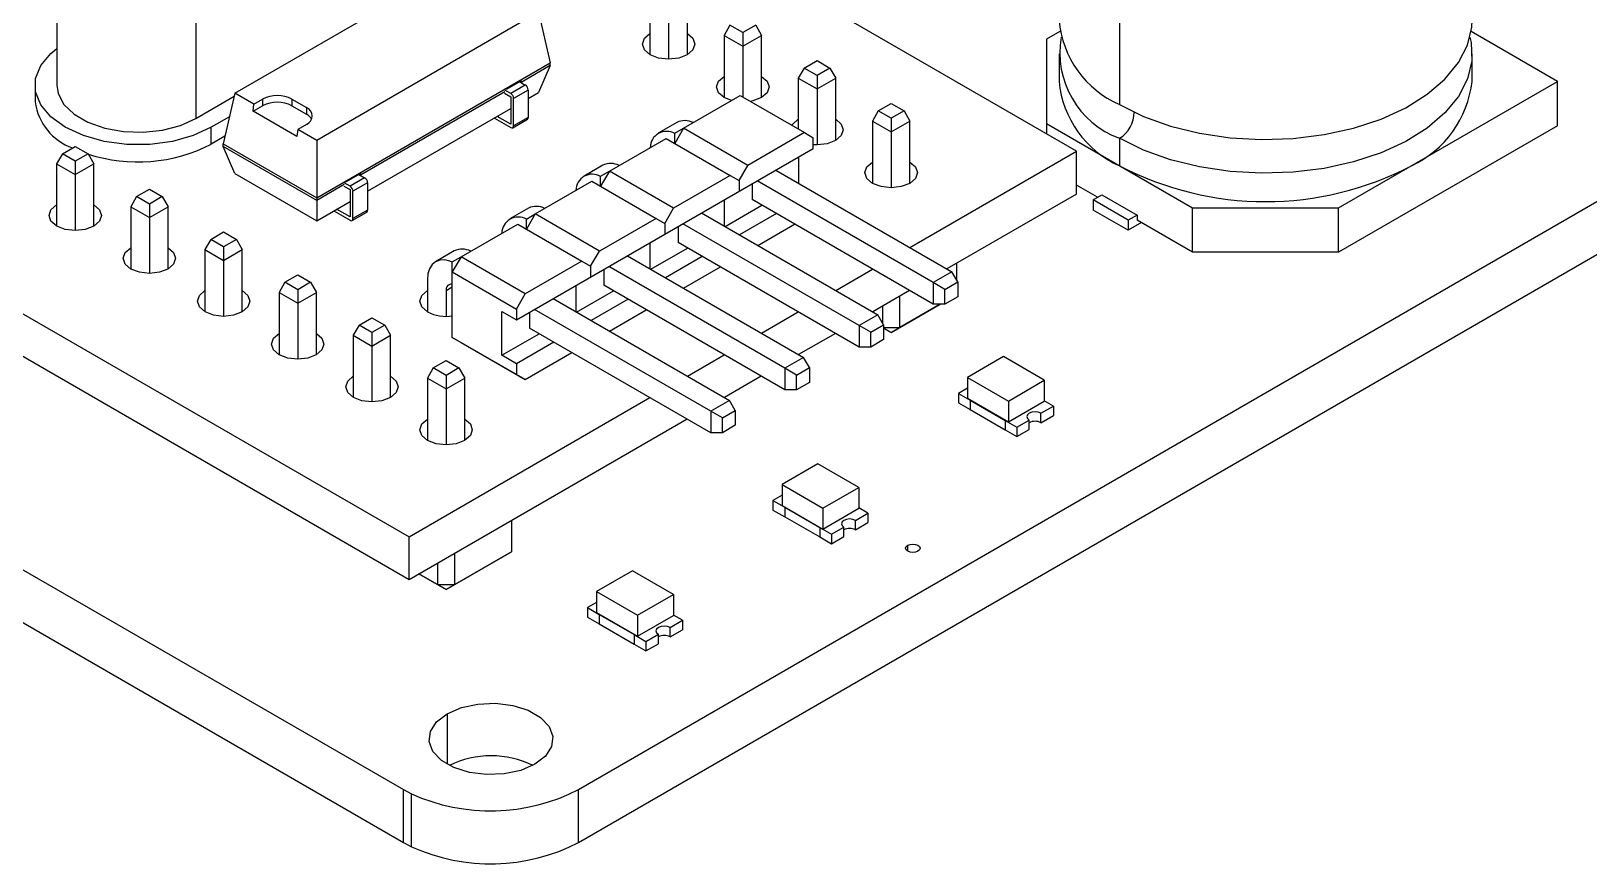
# Model space of a CAD drawing. Header units: millimetres. Extents: x -88 to 19, y -34 to 29.
# Drawn here: x -50.56 to -12.84, y -33.63 to -13.48 of the extents above; entities that cross this region are included whole.
import ezdxf

# ---------------------------------------------------------------- set-up
doc = ezdxf.new("R2010")
doc.units = ezdxf.units.MM

msp = doc.modelspace()

# ---------------------------------------------------------------- linework, layer by layer
at = {"color": 7, "linetype": 'Continuous', "lineweight": 25}
for p, q in [((-25.246, -16.383), (-55.327, 0.982)), ((-37.304, -31.832), (18.558, 0.417)), ((-37.304, -33.114), (18.558, -0.865)), ((-79.128, -3.941), (-41.411, -25.715)), ((-41.411, -26.752), (-79.128, -4.978)), ((-86.801, -5.706), (-41.546, -31.832)), ((-86.801, -6.988), (-41.546, -33.114)), ((-24.208, -9.599), (-24.208, -15.254)), ((-45.627, -14.978), (-40.252, -11.876)), ((-49.941, -12.333), (-49.941, -14.783)), ((-35.577, -12.542), (-35.577, -14.048)), ((-35.125, -12.476), (-35.125, -14.158)), ((-34.672, -14.048), (-34.672, -12.542)), ((-46.57, -13.139), (-46.57, -15.589)), ((-38.273, -13.018), (-43.647, -16.121)), ((-38.273, -13.018), (-37.99, -14.243)), ((-33.64, -13.334), (-33.781, -13.579)), ((-33.329, -13.513), (-33.64, -13.334)), ((-33.017, -13.334), (-33.329, -13.513)), ((-33.329, -13.513), (-33.329, -15.073)), ((-33.017, -13.334), (-32.876, -13.579)), ((-25.65, -13.485), (-25.976, -13.672)), ((-13.602, -14.693), (-15.695, -13.485)), ((-33.781, -13.579), (-33.329, -13.84)), ((-33.781, -13.579), (-33.781, -15.085)), ((-33.329, -13.84), (-32.876, -13.579)), ((-32.876, -15.085), (-32.876, -13.579)), ((-25.976, -13.672), (-25.976, -15.962)), ((-43.647, -17.509), (-37.99, -14.243)), ((-37.99, -14.309), (-38.697, -14.717)), ((-37.99, -14.309), (-38.273, -14.962)), ((-37.99, -14.309), (-37.99, -14.243)), ((-31.844, -14.371), (-31.532, -14.191)), ((-31.532, -14.191), (-31.221, -14.371)), ((-25.673, -14.029), (-25.673, -14.693)), ((-15.673, -14.693), (-15.673, -14.029)), ((-39.05, -14.88), (-38.697, -14.676)), ((-38.737, -14.699), (-38.596, -14.781)), ((-38.697, -14.676), (-38.697, -14.717)), ((-31.844, -14.371), (-31.985, -14.616)), ((-31.985, -14.616), (-31.532, -14.877)), ((-31.985, -14.616), (-31.985, -15.848)), ((-31.532, -14.55), (-31.844, -14.371)), ((-31.221, -14.371), (-31.532, -14.55)), ((-31.532, -14.55), (-31.532, -16.231)), ((-31.532, -14.877), (-31.08, -14.616)), ((-31.221, -14.371), (-31.08, -14.616)), ((-31.08, -16.122), (-31.08, -14.616)), ((-18.905, -17.754), (-13.602, -14.693)), ((-13.602, -15.765), (-13.602, -14.693)), ((-50.466, -14.783), (-50.466, -15.191)), ((-46.57, -15.589), (-45.644, -15.054)), ((-45.627, -14.978), (-45.909, -16.203)), ((-45.167, -15.243), (-45.627, -14.978)), ((-39.091, -14.944), (-42.586, -16.962)), ((-39.1, -14.98), (-38.949, -15.067)), ((-38.949, -14.985), (-39.091, -14.903)), ((-38.596, -14.781), (-38.949, -14.985)), ((-38.949, -15.067), (-38.949, -15.728)), ((-38.525, -14.903), (-38.879, -15.107)), ((-38.697, -14.717), (-38.698, -14.722)), ((-38.525, -14.903), (-38.525, -15.565)), ((-38.525, -15.108), (-38.273, -14.962)), ((-34.764, -15.828), (-33.392, -15.036)), ((-33.392, -15.036), (-31.837, -15.934)), ((-45.186, -15.417), (-45.167, -15.243)), ((-45.186, -15.417), (-44.955, -15.284)), ((-44.125, -16.03), (-45.186, -15.417)), ((-45.167, -15.243), (-44.955, -15.121)), ((-44.955, -15.121), (-44.955, -15.284)), ((-44.248, -15.121), (-43.894, -15.325)), ((-44.248, -15.121), (-44.248, -15.284)), ((-44.248, -15.284), (-43.894, -15.488)), ((-43.894, -15.325), (-43.894, -15.488)), ((-42.414, -17.353), (-38.949, -15.352)), ((-38.879, -15.769), (-38.879, -15.107)), ((-33.604, -15.158), (-33.778, -15.087)), ((-30.048, -15.407), (-30.189, -15.652)), ((-30.048, -15.407), (-29.736, -15.228)), ((-29.736, -15.587), (-30.048, -15.407)), ((-29.736, -15.228), (-29.425, -15.407)), ((-29.425, -15.407), (-29.736, -15.587)), ((-29.425, -15.407), (-29.284, -15.652)), ((-45.758, -15.549), (-46.199, -15.803)), ((-46.199, -16.211), (-46.199, -15.803)), ((-43.894, -15.733), (-44.106, -15.855)), ((-39.345, -15.581), (-38.949, -15.81)), ((-38.949, -15.728), (-39.275, -15.54)), ((-38.899, -15.815), (-38.546, -15.611)), ((-38.525, -15.565), (-38.879, -15.769)), ((-34.926, -15.686), (-35.378, -15.948)), ((-34.764, -15.828), (-34.976, -16.195)), ((-34.976, -15.95), (-34.764, -15.828)), ((-33.208, -16.726), (-34.764, -15.828)), ((-30.189, -15.652), (-29.736, -15.914)), ((-30.189, -15.652), (-30.189, -17.159)), ((-29.736, -15.587), (-29.736, -17.268)), ((-29.736, -15.914), (-29.284, -15.652)), ((-29.284, -17.159), (-29.284, -15.652)), ((-25.976, -15.713), (-22.44, -17.754)), ((-13.602, -15.765), (-18.905, -18.826)), ((-45.867, -16.02), (-46.199, -16.211)), ((-45.909, -16.203), (-43.647, -17.509)), ((-45.909, -16.268), (-45.909, -16.203)), ((-44.106, -15.855), (-44.125, -16.03)), ((-43.647, -16.121), (-44.106, -15.855)), ((-43.647, -16.121), (-43.647, -18.064)), ((-36.56, -16.865), (-35.188, -16.073)), ((-35.188, -16.073), (-33.633, -16.971)), ((-34.976, -16.195), (-34.976, -15.95)), ((-31.837, -15.934), (-33.208, -16.726)), ((-31.837, -15.934), (-31.624, -16.056)), ((-31.624, -16.318), (-31.624, -16.056)), ((-24.208, -16.07), (-24.208, -16.734)), ((-49.804, -16.444), (-49.946, -16.689)), ((-49.804, -16.444), (-49.493, -16.265)), ((-49.493, -16.624), (-49.804, -16.444)), ((-49.493, -16.265), (-49.182, -16.444)), ((-49.182, -16.444), (-49.493, -16.624)), ((-49.182, -16.444), (-49.04, -16.689)), ((-43.647, -17.574), (-45.909, -16.268)), ((-45.627, -16.921), (-45.909, -16.268)), ((-38.809, -20.465), (-31.624, -16.318)), ((-31.978, -16.522), (-31.978, -17.159)), ((-29.284, -18.714), (-25.246, -16.383)), ((-25.246, -17.42), (-25.246, -16.383)), ((-49.946, -16.689), (-49.493, -16.95)), ((-49.946, -16.689), (-49.946, -18.196)), ((-49.493, -16.624), (-49.493, -18.305)), ((-49.493, -16.95), (-49.04, -16.689)), ((-49.04, -18.196), (-49.04, -16.689)), ((-45.627, -16.921), (-43.647, -18.064)), ((-42.939, -17.125), (-42.586, -16.921)), ((-42.626, -16.944), (-42.485, -17.026)), ((-42.586, -16.962), (-42.587, -16.967)), ((-42.586, -16.921), (-42.586, -16.962)), ((-36.722, -16.723), (-37.174, -16.985)), ((-36.56, -16.865), (-36.772, -17.232)), ((-36.772, -16.987), (-36.56, -16.865)), ((-35.004, -17.763), (-36.56, -16.865)), ((-33.633, -16.971), (-35.004, -17.763)), ((-33.633, -16.971), (-33.42, -17.093)), ((-33.42, -17.093), (-33.208, -16.726)), ((-32.53, -16.84), (-28.266, -19.302)), ((-48.008, -17.481), (-47.697, -17.301)), ((-47.697, -17.301), (-47.386, -17.481)), ((-42.98, -17.189), (-43.647, -17.574)), ((-42.989, -17.225), (-42.838, -17.312)), ((-42.838, -17.23), (-42.98, -17.148)), ((-42.485, -17.026), (-42.838, -17.23)), ((-42.838, -17.312), (-42.838, -17.973)), ((-42.414, -17.148), (-42.768, -17.353)), ((-42.414, -17.148), (-42.414, -17.81)), ((-38.356, -17.901), (-36.984, -17.109)), ((-36.984, -17.109), (-35.429, -18.008)), ((-36.772, -17.232), (-36.772, -16.987)), ((-33.42, -17.093), (-33.42, -17.355)), ((-33.102, -17.171), (-33.102, -17.555)), ((-28.718, -19.563), (-32.982, -17.101)), ((-24.739, -17.499), (-25.246, -17.206)), ((-48.008, -17.481), (-48.149, -17.726)), ((-48.149, -17.726), (-47.697, -17.987)), ((-48.149, -17.726), (-48.149, -19.232)), ((-47.697, -17.661), (-48.008, -17.481)), ((-47.386, -17.481), (-47.697, -17.661)), ((-47.697, -17.661), (-47.697, -19.342)), ((-47.697, -17.987), (-47.244, -17.726)), ((-47.386, -17.481), (-47.244, -17.726)), ((-47.244, -19.232), (-47.244, -17.726)), ((-43.647, -18.064), (-42.838, -17.598)), ((-42.768, -18.014), (-42.768, -17.353)), ((-33.774, -18.195), (-33.774, -17.559)), ((-33.76, -18.204), (-32.869, -17.689)), ((-28.718, -20.086), (-33.102, -17.555)), ((-25.246, -17.42), (-28.385, -19.232)), ((-24.845, -17.561), (-24.632, -17.438)), ((-23.996, -18.051), (-24.845, -17.561)), ((-24.845, -17.561), (-24.845, -17.806)), ((-24.632, -17.438), (-23.784, -17.928)), ((-43.234, -17.826), (-42.838, -18.055)), ((-42.838, -17.973), (-43.164, -17.785)), ((-42.788, -18.06), (-42.435, -17.856)), ((-42.414, -17.81), (-42.768, -18.014)), ((-38.518, -17.76), (-38.97, -18.021)), ((-38.356, -17.901), (-38.568, -18.269)), ((-38.568, -18.024), (-38.356, -17.901)), ((-38.568, -18.269), (-38.568, -18.024)), ((-36.8, -18.799), (-38.356, -17.901)), ((-35.429, -18.008), (-36.8, -18.799)), ((-35.429, -18.008), (-35.216, -18.13)), ((-35.216, -18.13), (-35.004, -17.763)), ((-34.326, -17.877), (-30.062, -20.339)), ((-32.515, -17.893), (-33.406, -18.408)), ((-23.996, -18.296), (-24.845, -17.806)), ((-23.784, -17.928), (-23.996, -18.051)), ((-23.996, -18.051), (-23.996, -18.296)), ((-23.784, -17.928), (-23.784, -18.051)), ((-22.44, -18.826), (-23.784, -18.051)), ((-22.44, -17.754), (-18.905, -17.754)), ((-22.44, -18.826), (-22.44, -17.754)), ((-18.905, -18.826), (-18.905, -17.754)), ((-46.212, -18.518), (-45.901, -18.338)), ((-45.901, -18.338), (-45.59, -18.518)), ((-40.152, -18.938), (-38.78, -18.146)), ((-38.78, -18.146), (-37.225, -19.044)), ((-35.216, -18.13), (-35.216, -18.391)), ((-34.898, -18.208), (-34.898, -18.591)), ((-30.514, -20.6), (-34.778, -18.138)), ((-32.968, -18.661), (-32.077, -18.147)), ((-23.678, -18.112), (-23.996, -18.296)), ((-46.212, -18.518), (-46.353, -18.763)), ((-46.353, -18.763), (-45.901, -19.024)), ((-46.353, -18.763), (-46.353, -20.269)), ((-45.901, -18.698), (-46.212, -18.518)), ((-45.59, -18.518), (-45.901, -18.698)), ((-45.901, -18.698), (-45.901, -20.379)), ((-45.901, -19.024), (-45.448, -18.763)), ((-45.59, -18.518), (-45.448, -18.763)), ((-45.448, -20.269), (-45.448, -18.763)), ((-40.314, -18.797), (-40.766, -19.058)), ((-37.013, -19.167), (-36.8, -18.799)), ((-35.57, -19.232), (-35.57, -18.595)), ((-35.556, -19.241), (-34.665, -18.726)), ((-30.514, -21.122), (-34.898, -18.591)), ((-18.905, -18.826), (-22.44, -18.826)), ((-40.152, -18.938), (-40.364, -19.306)), ((-40.364, -19.061), (-40.152, -18.938)), ((-40.364, -20.89), (-40.364, -19.061)), ((-38.596, -19.836), (-40.152, -18.938)), ((-37.225, -19.044), (-38.596, -19.836)), ((-37.225, -19.044), (-37.013, -19.167)), ((-37.013, -19.167), (-37.013, -19.428)), ((-32.31, -21.637), (-36.574, -19.175)), ((-36.122, -18.914), (-31.858, -21.375)), ((-34.311, -18.93), (-35.202, -19.445)), ((-34.764, -19.698), (-33.873, -19.183)), ((-28.152, -19.098), (-28.152, -19.498)), ((-44.416, -19.555), (-44.557, -19.8)), ((-44.416, -19.555), (-44.105, -19.375)), ((-44.105, -19.734), (-44.416, -19.555)), ((-44.105, -19.375), (-43.794, -19.555)), ((-43.794, -19.555), (-44.105, -19.734)), ((-43.794, -19.555), (-43.652, -19.8)), ((-40.965, -19.498), (-40.965, -20.269)), ((-40.364, -19.306), (-38.809, -20.204)), ((-36.694, -19.244), (-36.694, -19.628)), ((-31.08, -19.751), (-30.189, -19.237)), ((-28.266, -19.302), (-28.718, -19.563)), ((-28.718, -19.563), (-28.718, -20.086)), ((-28.435, -19.726), (-28.718, -19.563)), ((-28.435, -19.726), (-28.124, -19.547)), ((-28.124, -19.547), (-28.266, -19.302)), ((-28.124, -19.547), (-28.124, -19.906)), ((-44.557, -19.8), (-44.105, -20.061)), ((-44.557, -19.8), (-44.557, -21.306)), ((-44.105, -19.734), (-44.105, -21.416)), ((-44.105, -20.061), (-43.652, -19.8)), ((-43.652, -21.306), (-43.652, -19.8)), ((-40.364, -19.673), (-40.513, -19.759)), ((-40.513, -19.759), (-40.513, -20.379)), ((-38.809, -20.204), (-38.596, -19.836)), ((-37.918, -19.951), (-33.654, -22.412)), ((-37.366, -20.269), (-37.366, -19.632)), ((-37.352, -20.277), (-36.461, -19.763)), ((-36.107, -19.967), (-36.998, -20.481)), ((-32.31, -22.159), (-36.694, -19.628)), ((-29.291, -19.755), (-30.182, -20.269)), ((-29.524, -20.649), (-29.524, -19.89)), ((-28.435, -20.086), (-28.435, -19.726)), ((-28.124, -19.906), (-28.435, -20.086)), ((-39.162, -20.261), (-38.809, -20.465)), ((-39.162, -21.322), (-39.162, -20.261)), ((-38.809, -20.204), (-38.809, -20.465)), ((-38.49, -20.281), (-38.49, -20.665)), ((-34.106, -22.673), (-38.37, -20.212)), ((-36.56, -20.735), (-35.669, -20.22)), ((-32.876, -20.788), (-31.985, -20.273)), ((-30.062, -20.339), (-30.514, -20.6)), ((-29.92, -20.583), (-30.062, -20.339)), ((-29.949, -20.135), (-29.949, -20.534)), ((-29.736, -20.772), (-28.547, -20.086)), ((-28.547, -20.086), (-29.524, -20.649)), ((-28.435, -20.086), (-28.718, -20.086)), ((-42.62, -20.592), (-42.761, -20.837)), ((-42.62, -20.592), (-42.309, -20.412)), ((-42.309, -20.771), (-42.62, -20.592)), ((-42.309, -20.412), (-41.998, -20.592)), ((-41.998, -20.592), (-42.309, -20.771)), ((-41.998, -20.592), (-41.856, -20.837)), ((-34.106, -23.196), (-38.49, -20.665)), ((-30.514, -20.6), (-30.514, -21.122)), ((-30.231, -20.763), (-30.514, -20.6)), ((-30.231, -20.763), (-29.92, -20.583)), ((-29.92, -20.583), (-29.92, -20.943)), ((-29.92, -20.649), (-29.524, -20.649)), ((-29.736, -20.772), (-29.92, -20.666)), ((-29.92, -20.666), (-29.736, -20.772)), ((-29.524, -20.649), (-29.736, -20.772)), ((-42.761, -20.837), (-42.309, -21.098)), ((-42.761, -20.837), (-42.761, -22.343)), ((-42.309, -20.771), (-42.309, -22.452)), ((-42.309, -21.098), (-41.856, -20.837)), ((-41.856, -22.343), (-41.856, -20.837)), ((-38.809, -21.788), (-40.364, -20.89)), ((-40.364, -20.89), (-40.152, -21.012)), ((-40.152, -21.012), (-38.596, -21.91)), ((-39.162, -21.322), (-38.257, -20.8)), ((-37.903, -21.004), (-38.809, -21.527)), ((-31.087, -20.792), (-31.978, -21.306)), ((-30.231, -21.122), (-30.231, -20.763)), ((-29.92, -20.943), (-30.231, -21.122)), ((-40.824, -21.628), (-40.513, -21.449)), ((-40.513, -21.449), (-40.202, -21.628)), ((-38.809, -21.527), (-39.162, -21.322)), ((-38.596, -21.91), (-37.465, -21.257)), ((-34.672, -21.824), (-33.781, -21.31)), ((-31.858, -21.375), (-32.31, -21.637)), ((-31.716, -21.62), (-31.858, -21.375)), ((-30.231, -21.122), (-30.514, -21.122)), ((-27.019, -21.355), (-27.889, -21.857)), ((-26.029, -21.926), (-27.019, -21.355)), ((-40.824, -21.628), (-40.965, -21.873)), ((-40.965, -21.873), (-40.513, -22.135)), ((-40.965, -21.873), (-40.965, -23.38)), ((-40.513, -21.808), (-40.824, -21.628)), ((-40.202, -21.628), (-40.513, -21.808)), ((-40.513, -21.808), (-40.513, -23.489)), ((-40.513, -22.135), (-40.06, -21.873)), ((-40.202, -21.628), (-40.06, -21.873)), ((-40.06, -23.38), (-40.06, -21.873)), ((-38.809, -21.527), (-38.809, -21.788)), ((-38.596, -21.91), (-38.809, -21.788)), ((-32.883, -21.829), (-33.774, -22.343)), ((-32.31, -21.637), (-32.31, -22.159)), ((-32.027, -21.8), (-32.31, -21.637)), ((-32.027, -21.8), (-31.716, -21.62)), ((-32.027, -22.159), (-32.027, -21.8)), ((-31.716, -21.62), (-31.716, -21.98)), ((-27.889, -21.857), (-26.899, -22.428)), ((-27.889, -21.857), (-27.889, -22.363)), ((-32.027, -22.159), (-32.31, -22.159)), ((-31.716, -21.98), (-32.027, -22.159)), ((-27.889, -22.118), (-28.108, -22.245)), ((-28.108, -22.245), (-27.825, -22.408)), ((-28.108, -22.245), (-28.108, -22.473)), ((-26.899, -22.428), (-26.029, -21.926)), ((-26.029, -21.926), (-26.029, -22.433)), ((-41.411, -25.715), (-35.577, -22.347)), ((-33.654, -22.412), (-34.106, -22.673)), ((-33.512, -22.657), (-33.654, -22.412)), ((-28.108, -22.473), (-27.825, -22.637)), ((-27.889, -22.363), (-26.899, -22.935)), ((-27.825, -22.408), (-27.824, -22.408)), ((-27.825, -22.408), (-27.825, -22.637)), ((-27.824, -22.408), (-26.976, -22.898)), ((-27.824, -22.408), (-27.824, -22.636)), ((-26.899, -22.428), (-26.899, -22.935)), ((-26.899, -22.935), (-26.029, -22.433)), ((-26.11, -22.724), (-25.81, -22.551)), ((-25.81, -22.551), (-26.029, -22.424)), ((-25.81, -22.551), (-25.81, -22.78)), ((-34.679, -22.866), (-41.411, -26.752)), ((-33.823, -22.837), (-34.106, -22.673)), ((-34.106, -22.673), (-34.106, -23.196)), ((-33.823, -22.837), (-33.512, -22.657)), ((-33.823, -23.196), (-33.823, -22.837)), ((-33.512, -22.657), (-33.512, -23.016)), ((-27.825, -22.637), (-27.824, -22.636)), ((-27.824, -22.636), (-26.976, -23.126)), ((-26.976, -22.898), (-26.976, -23.127)), ((-26.976, -22.898), (-26.694, -23.061)), ((-26.976, -22.898), (-26.976, -22.898)), ((-26.694, -23.061), (-26.393, -22.888)), ((-26.393, -23.116), (-26.393, -22.888)), ((-26.11, -22.953), (-26.11, -22.724)), ((-26.11, -22.953), (-25.81, -22.78)), ((-33.823, -23.196), (-34.106, -23.196)), ((-33.512, -23.016), (-33.823, -23.196)), ((-26.976, -23.127), (-26.694, -23.29)), ((-26.694, -23.061), (-26.694, -23.29)), ((-26.694, -23.29), (-26.393, -23.116)), ((-31.509, -23.947), (-32.379, -24.449)), ((-30.519, -24.518), (-31.509, -23.947)), ((-32.379, -24.449), (-32.379, -24.955)), ((-32.379, -24.449), (-31.389, -25.021)), ((-32.379, -24.71), (-32.598, -24.837)), ((-32.598, -24.837), (-32.315, -25)), ((-32.598, -24.837), (-32.598, -25.066)), ((-31.389, -25.021), (-30.519, -24.518)), ((-30.519, -24.518), (-30.519, -25.025)), ((-32.598, -25.066), (-32.315, -25.229)), ((-32.379, -24.955), (-31.389, -25.527)), ((-32.315, -25), (-32.314, -25)), ((-32.315, -25), (-32.315, -25.229)), ((-32.315, -25.229), (-32.314, -25.228)), ((-32.314, -25), (-31.466, -25.49)), ((-32.314, -25), (-32.314, -25.228)), ((-32.314, -25.228), (-31.467, -25.718)), ((-31.389, -25.021), (-31.389, -25.527)), ((-31.389, -25.527), (-30.519, -25.025)), ((-30.6, -25.317), (-30.3, -25.143)), ((-30.3, -25.143), (-30.519, -25.017)), ((-30.3, -25.143), (-30.3, -25.372)), ((-38.929, -25.319), (-38.929, -26.079)), ((-31.467, -25.49), (-31.184, -25.653)), ((-31.466, -25.49), (-31.467, -25.49)), ((-31.467, -25.49), (-31.467, -25.719)), ((-31.184, -25.653), (-30.883, -25.48)), ((-30.883, -25.708), (-30.883, -25.48)), ((-30.6, -25.545), (-30.6, -25.317)), ((-30.6, -25.545), (-30.3, -25.372)), ((-41.411, -26.752), (-41.411, -25.715)), ((-31.467, -25.719), (-31.184, -25.882)), ((-31.184, -25.653), (-31.184, -25.882)), ((-31.184, -25.882), (-30.883, -25.708)), ((-29.336, -26.063), (-29.336, -25.92)), ((-40.725, -26.356), (-40.725, -26.87)), ((-40.513, -26.993), (-39.141, -26.201)), ((-38.929, -26.079), (-40.301, -26.87)), ((-40.301, -26.87), (-40.301, -26.111)), ((-39.141, -26.201), (-38.929, -26.079)), ((-40.725, -26.87), (-41.171, -26.613)), ((-41.171, -26.613), (-40.513, -26.993)), ((-35.999, -26.539), (-36.869, -27.041)), ((-35.009, -27.111), (-35.999, -26.539)), ((-40.725, -26.87), (-40.301, -26.87)), ((-40.513, -26.993), (-40.725, -26.87)), ((-40.301, -26.87), (-40.513, -26.993)), ((-36.869, -27.041), (-35.879, -27.613)), ((-36.869, -27.041), (-36.869, -27.547)), ((-35.879, -27.613), (-35.009, -27.111)), ((-35.009, -27.111), (-35.009, -27.617)), ((-36.869, -27.302), (-37.088, -27.429)), ((-37.088, -27.429), (-36.805, -27.592)), ((-37.088, -27.429), (-37.088, -27.658)), ((-37.088, -27.658), (-36.805, -27.821)), ((-36.869, -27.547), (-35.879, -28.119)), ((-36.805, -27.592), (-35.956, -28.082)), ((-36.805, -27.592), (-36.805, -27.592)), ((-36.805, -27.592), (-36.805, -27.821)), ((-36.805, -27.592), (-36.805, -27.821)), ((-36.805, -27.821), (-35.957, -28.31)), ((-36.805, -27.821), (-36.805, -27.821)), ((-35.879, -27.613), (-35.879, -28.119)), ((-35.879, -28.119), (-35.009, -27.617)), ((-35.091, -27.909), (-34.79, -27.735)), ((-35.091, -28.137), (-35.091, -27.909)), ((-34.79, -27.735), (-35.009, -27.609)), ((-34.79, -27.735), (-34.79, -27.964)), ((-35.957, -28.082), (-35.674, -28.245)), ((-35.956, -28.082), (-35.957, -28.082)), ((-35.957, -28.082), (-35.957, -28.311)), ((-35.674, -28.245), (-35.373, -28.072)), ((-35.674, -28.245), (-35.674, -28.474)), ((-35.373, -28.301), (-35.373, -28.072)), ((-35.091, -28.137), (-34.79, -27.964)), ((-35.957, -28.311), (-35.674, -28.474)), ((-35.674, -28.474), (-35.373, -28.301)), ((-40.486, -29.995), (-40.486, -31.219)), ((-41.546, -31.832), (-41.353, -31.934)), ((-41.546, -33.114), (-41.546, -31.832)), ((-41.353, -33.216), (-41.353, -31.934)), ((-37.304, -33.114), (-37.304, -31.832)), ((-41.546, -33.114), (-41.353, -33.216))]:
    msp.add_line(p, q, dxfattribs=at)
at = {"color": 7, "linetype": 'Continuous', "lineweight": 25, "flags": 128}
for points in [[(-35.574, -14.05), (-35.711, -13.931), (-35.76, -13.791), (-35.711, -13.651), (-35.577, -13.534)], [(-34.672, -13.534), (-34.538, -13.651), (-34.49, -13.791), (-34.538, -13.931), (-34.676, -14.05), (-34.882, -14.13), (-35.125, -14.158), (-35.368, -14.13), (-35.574, -14.05)], [(-24.208, -15.254), (-23.627, -15.542), (-22.977, -15.775), (-22.272, -15.948), (-21.53, -16.057), (-20.768, -16.099), (-20.004, -16.073), (-19.256, -15.981), (-18.54, -15.824), (-17.875, -15.605), (-17.275, -15.331), (-16.755, -15.006), (-16.327, -14.64), (-16, -14.24), (-15.783, -13.817), (-15.681, -13.379), (-15.673, -13.213)], [(-46.199, -15.803), (-46.636, -16.005), (-47.141, -16.145), (-47.686, -16.217), (-48.246, -16.217), (-48.792, -16.145), (-49.296, -16.005), (-49.734, -15.803), (-50.083, -15.55), (-50.326, -15.259), (-50.451, -14.944), (-50.451, -14.621), (-50.326, -14.306), (-50.083, -14.015), (-49.941, -13.898)], [(-15.723, -13.621), (-15.696, -13.753), (-15.681, -14.195), (-15.783, -14.633), (-16, -15.057), (-16.327, -15.457), (-16.755, -15.823), (-17.275, -16.147), (-17.875, -16.422), (-18.54, -16.64), (-19.256, -16.798), (-20.004, -16.89), (-20.768, -16.915), (-21.53, -16.873), (-22.272, -16.764), (-22.977, -16.591), (-23.627, -16.358), (-24.208, -16.07)], [(-33.778, -15.087), (-33.915, -14.968), (-33.964, -14.828), (-33.915, -14.688), (-33.781, -14.571)], [(-32.876, -14.571), (-32.742, -14.688), (-32.694, -14.828), (-32.742, -14.968), (-32.879, -15.087), (-33.085, -15.167), (-33.144, -15.179)], [(-49.941, -14.783), (-49.909, -14.988), (-49.767, -15.251), (-49.521, -15.486), (-49.184, -15.68), (-48.777, -15.822), (-48.322, -15.904), (-47.847, -15.921), (-47.379, -15.871), (-46.945, -15.758), (-46.57, -15.589)], [(-32.14, -15.759), (-32.119, -15.725), (-31.985, -15.608)], [(-31.08, -15.608), (-30.946, -15.725), (-30.897, -15.865), (-30.946, -16.005), (-31.083, -16.124), (-31.289, -16.203), (-31.532, -16.231), (-31.624, -16.228)], [(-30.185, -17.161), (-30.323, -17.042), (-30.371, -16.902), (-30.323, -16.761), (-30.189, -16.644)], [(-29.284, -16.644), (-29.15, -16.761), (-29.101, -16.902), (-29.15, -17.042), (-29.287, -17.161), (-29.493, -17.24), (-29.736, -17.268), (-29.979, -17.24), (-30.185, -17.161)], [(-49.942, -18.198), (-50.08, -18.079), (-50.128, -17.938), (-50.08, -17.798), (-49.946, -17.681)], [(-49.04, -17.681), (-48.906, -17.798), (-48.858, -17.938), (-48.906, -18.079), (-49.044, -18.198), (-49.25, -18.277), (-49.493, -18.305), (-49.736, -18.277), (-49.942, -18.198)], [(-48.146, -19.235), (-48.284, -19.116), (-48.332, -18.975), (-48.284, -18.835), (-48.149, -18.718)], [(-47.244, -18.718), (-47.11, -18.835), (-47.062, -18.975), (-47.11, -19.116), (-47.248, -19.235), (-47.454, -19.314), (-47.697, -19.342), (-47.94, -19.314), (-48.146, -19.235)], [(-40.364, -19.066), (-40.419, -19.044), (-40.546, -19.015), (-40.664, -19.02), (-40.766, -19.058), (-40.851, -19.128), (-40.914, -19.228), (-40.952, -19.352), (-40.965, -19.498)], [(-46.35, -20.271), (-46.488, -20.152), (-46.536, -20.012), (-46.488, -19.872), (-46.353, -19.755)], [(-45.448, -19.755), (-45.314, -19.872), (-45.266, -20.012), (-45.314, -20.152), (-45.452, -20.271), (-45.658, -20.351), (-45.901, -20.379), (-46.144, -20.351), (-46.35, -20.271)], [(-40.962, -20.271), (-41.099, -20.152), (-41.148, -20.012), (-41.099, -19.872), (-40.965, -19.755)], [(-44.554, -21.308), (-44.691, -21.189), (-44.74, -21.049), (-44.691, -20.909), (-44.557, -20.792)], [(-43.652, -20.792), (-43.518, -20.909), (-43.47, -21.049), (-43.518, -21.189), (-43.656, -21.308), (-43.862, -21.388), (-44.105, -21.416), (-44.348, -21.388), (-44.554, -21.308)], [(-42.758, -22.345), (-42.895, -22.226), (-42.944, -22.086), (-42.895, -21.946), (-42.761, -21.829)], [(-41.856, -21.829), (-41.722, -21.946), (-41.674, -22.086), (-41.722, -22.226), (-41.86, -22.345), (-42.066, -22.425), (-42.309, -22.452), (-42.552, -22.425), (-42.758, -22.345)], [(-40.962, -23.382), (-41.099, -23.263), (-41.148, -23.123), (-41.099, -22.982), (-40.965, -22.866)], [(-40.06, -22.866), (-39.926, -22.982), (-39.878, -23.123), (-39.926, -23.263), (-40.064, -23.382), (-40.27, -23.461), (-40.513, -23.489), (-40.756, -23.461), (-40.962, -23.382)], [(-26.11, -22.724), (-26.175, -22.699), (-26.252, -22.691), (-26.328, -22.699), (-26.393, -22.724), (-26.436, -22.762), (-26.452, -22.806), (-26.436, -22.85), (-26.393, -22.888)], [(-30.6, -25.317), (-30.665, -25.292), (-30.742, -25.283), (-30.818, -25.292), (-30.883, -25.317), (-30.927, -25.354), (-30.942, -25.398), (-30.927, -25.442), (-30.883, -25.48)], [(-29.336, -25.92), (-29.28, -25.898), (-29.213, -25.89), (-29.146, -25.898), (-29.089, -25.92), (-29.051, -25.953), (-29.038, -25.991), (-29.051, -26.03), (-29.089, -26.063), (-29.146, -26.085), (-29.213, -26.092), (-29.28, -26.085), (-29.336, -26.063), (-29.374, -26.03), (-29.388, -25.991), (-29.374, -25.953), (-29.336, -25.92)], [(-35.091, -27.909), (-35.155, -27.884), (-35.232, -27.875), (-35.308, -27.884), (-35.373, -27.909), (-35.417, -27.946), (-35.432, -27.99), (-35.417, -28.035), (-35.373, -28.072)], [(-40.486, -29.995), (-40.144, -29.847), (-39.744, -29.761), (-39.318, -29.743), (-38.901, -29.796), (-38.526, -29.914), (-38.224, -30.088), (-38.02, -30.304), (-37.929, -30.545), (-37.959, -30.791), (-38.109, -31.022), (-38.364, -31.219), (-38.706, -31.367), (-39.106, -31.453), (-39.532, -31.471), (-39.949, -31.418), (-40.324, -31.3), (-40.626, -31.126), (-40.831, -30.91), (-40.921, -30.669), (-40.891, -30.423), (-40.742, -30.192), (-40.486, -29.995)]]:
    msp.add_lwpolyline(points, dxfattribs=at)
at = {"color": 7, "linetype": 'Continuous', "lineweight": 25}
for centre, radius, start, end in [((-23.219, -12.998), 2.463, 185.0022, 246.3179), ((-23.436, -13.992), 2.218, 170.3832, 249.6202), ((-23.192, -14.459), 2.492, 185.3944, 245.9257), ((-18.211, -14.418), 2.553, 294.8673, 353.8125), ((-44.601, -15.803), 0.769, 62.6097, 117.3903), ((-39.032, -15.114), 0.154, 2.6055, 57.3945), ((-38.679, -14.91), 0.154, 2.6055, 57.3945), ((-49.083, -14.989), 1.398, 188.3023, 250.0793), ((-44.601, -15.966), 0.769, 62.6097, 117.3903), ((-43.972, -15.529), 0.218, 290.7834, 69.2166), ((-24.6, -15.437), 0.745, 301.7123, 359.8366), ((-44.035, -15.759), 0.306, 29.1117, 62.5369), ((-38.922, -15.776), 0.0437, 230.7967, 9.214), ((-38.575, -15.57), 0.0503, 305.698, 5.6204), ((-34.733, -16.095), 0.452, 63.1326, 115.2793), ((-47.979, -12.756), 3.887, 252.0533, 297.2546), ((-35.176, -16.298), 0.396, 59.787, 179.4419), ((-36.972, -17.335), 0.396, 59.787, 179.4419), ((-36.529, -17.132), 0.452, 63.1326, 115.2793), ((-20.673, -9.974), 7.629, 242.391, 297.609), ((-42.921, -17.36), 0.154, 2.6055, 57.3945), ((-42.568, -17.155), 0.154, 2.6055, 57.3945), ((-38.325, -18.169), 0.452, 63.1326, 115.2793), ((-42.811, -18.021), 0.0437, 230.7967, 9.214), ((-42.464, -17.815), 0.0503, 305.698, 5.6204), ((-38.768, -18.372), 0.396, 59.787, 179.4419), ((-40.121, -19.205), 0.452, 63.1326, 115.2793), ((-40.378, -19.736), 0.137, 84.3459, 189.8006), ((-40.513, -19.396), 0.984, 242.8461, 278.6737), ((-26.252, -23.226), 0.307, 62.6097, 117.3903), ((-30.742, -25.818), 0.307, 62.6097, 117.3903), ((-35.232, -28.41), 0.307, 62.6097, 117.3903), ((-39.425, -33.303), 2.289, 63.8566, 116.1434), ((-39.434, -27.685), 4.662, 245.693, 297.195), ((-39.434, -28.967), 4.662, 245.693, 297.195)]:
    msp.add_arc(centre, radius, start, end, dxfattribs=at)

doc.saveas('drawing.dxf')
